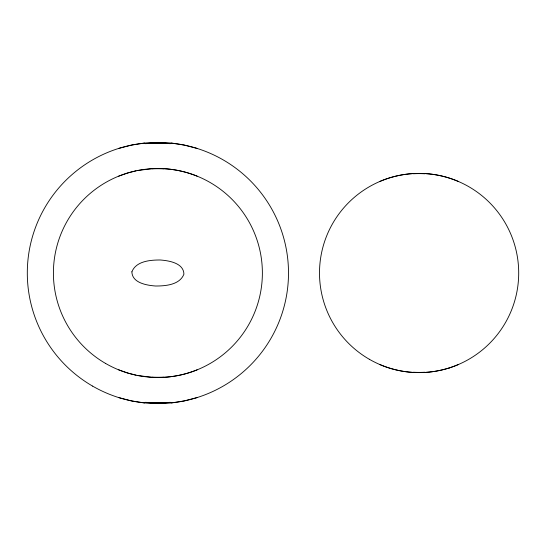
<?xml version="1.0" encoding="UTF-8"?>
<svg xmlns="http://www.w3.org/2000/svg" width="546" height="546" viewBox="0 0 546 546"><rect width="100%" height="100%" fill="white"/><g stroke="black" fill="none" stroke-linecap="round" stroke-linejoin="round"><path stroke-width="0.82" d="M379.92 181.429C390.479 176.911 401.822 174.242 413.288 173.573M458.285 364.571C447.727 369.089 436.384 371.758 424.918 372.427M118.721 176.146L127.627 173L136.07 170.83M197.079 369.854C186.466 374.153 175.143 376.679 163.711 377.32M449.372 367.888L450.546 367.506M118.721 148.416L131.579 145.079L144.649 143.072M171.151 402.928L184.22 400.921L197.079 397.584M137.681 170.495L152.095 168.68M163.711 168.68C175.143 169.321 186.466 171.847 197.079 176.146M152.095 377.32L137.681 375.505M424.918 173.573C436.384 174.242 447.727 176.911 458.285 181.429M413.288 372.427C401.822 371.758 390.479 369.089 379.92 364.571M171.151 143.072L184.22 145.079L197.079 148.416M144.649 402.928L131.579 400.921L118.721 397.584M136.07 375.17L127.627 373L118.721 369.854M413.37 173.764A36.534 13.186 0 0 1 424.856 173.771M424.836 372.236A36.534 13.186 0 0 1 413.349 372.229M145.318 143.564A37.824 9.671 0.4 0 1 170.291 143.7M145.509 143.7A37.824 9.671 -0.4 0 1 170.482 143.564M170.291 402.3A37.824 9.671 -0.4 0 1 145.318 402.436M170.482 402.436A37.824 9.671 0.4 0 1 145.509 402.3M152.177 168.871A36.753 12.715 0 0 1 163.643 168.878M163.623 377.129A36.753 12.715 0 0 1 152.157 377.122M131.886 271.826C132.112 282.971 146.792 285.353 155.555 286.008C165.547 286.036 179.736 284.91 183.913 274.174C183.688 263.029 169.014 260.647 160.251 259.992C150.252 259.964 136.063 261.09 131.886 271.826M369.301 359.254A99.597 99.597 0 0 0 518.7 273A99.597 99.597 0 0 0 369.301 186.746A99.597 99.597 0 0 0 369.301 359.254M92.602 386.104A130.603 130.603 0 0 0 288.5 273A130.603 130.603 0 0 0 92.602 159.896A130.603 130.603 0 0 0 92.602 386.104M105.658 363.486A104.477 104.477 0 0 0 262.38 273A104.477 104.477 0 0 0 105.658 182.514A104.477 104.477 0 0 0 105.658 363.486"/></g></svg>
